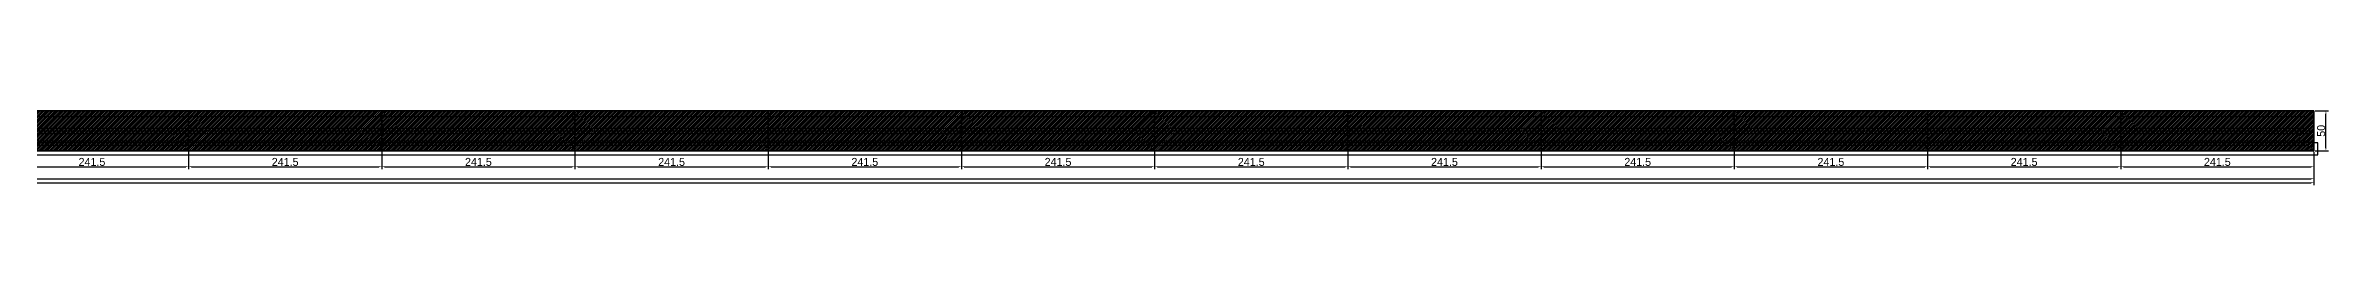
# Model space of a CAD drawing. Header units: metres. Extents: x 12791 to 24164, y 13116 to 13229.
# Drawn here: x 21311 to 24164, y 13116 to 13209 of the extents above; entities that cross this region are included whole.
import ezdxf

# ---------------------------------------------------------------- set-up
doc = ezdxf.new("R2010")
doc.units = ezdxf.units.M
for name, color, linetype in [('barrote', 251, 'CONTINUOUS'), ('COTA', 241, 'CONTINUOUS'), ('cotas', 4, 'CONTINUOUS'), ('Demarcação 1', 251, 'CONTINUOUS'), ('Hachura', 251, 'CONTINUOUS'), ('Laje_Perimetro', 7, 'CONTINUOUS'), ('Painéis', 200, 'CONTINUOUS'), ('SARR_3.5x7', 81, 'CONTINUOUS')]:
    doc.layers.add(name, color=color, linetype=linetype)
doc.dimstyles.new('EZ DXF', dxfattribs={"dimtxt": 10, "dimasz": 3.5, "dimexe": 3, "dimexo": 1.5, "dimgap": 1, "dimtad": 1, "dimdec": 1, "dimdsep": 46, "dimcen": 2.5, "dimazin": 3, "dimtfac": 1, "dimtmove": 0, "dimatfit": 3})

msp = doc.modelspace()

# ---------------------------------------------------------------- hatches: boundary and pattern name
at = {"layer": 'Hachura'}
h = msp.add_hatch(color=3, dxfattribs=at)
h.dxf.hatch_style = 1
h.paths.add_polyline_path([(21248.0914, 13158.9905), (21489.5914, 13158.9905), (21489.5914, 13208.9905), (21248.0914, 13208.9905)])
h = msp.add_hatch(dxfattribs=at)
h.set_pattern_fill('ANSI31', scale=0.5)
h.paths.add_polyline_path([(21248.0914, 13158.9905), (21489.5914, 13158.9905), (21489.5914, 13208.9905), (21248.0914, 13208.9905)])
h = msp.add_hatch(color=3, dxfattribs=at)
h.dxf.hatch_style = 1
h.paths.add_polyline_path([(21248.0914, 13158.9905), (21489.5914, 13158.9905), (21489.5914, 13208.9905), (21248.0914, 13208.9905)])
h = msp.add_hatch(dxfattribs=at)
h.set_pattern_fill('ANSI31', scale=0.5)
h.paths.add_polyline_path([(21248.0914, 13158.9905), (21489.5914, 13158.9905), (21489.5914, 13208.9905), (21248.0914, 13208.9905)])
h = msp.add_hatch(color=3, dxfattribs=at)
h.dxf.hatch_style = 1
h.paths.add_polyline_path([(21489.5914, 13158.9905), (21731.0914, 13158.9905), (21731.0914, 13208.9905), (21489.5914, 13208.9905)])
h = msp.add_hatch(dxfattribs=at)
h.set_pattern_fill('ANSI31', scale=0.5)
h.paths.add_polyline_path([(21489.5914, 13158.9905), (21731.0914, 13158.9905), (21731.0914, 13208.9905), (21489.5914, 13208.9905)])
h = msp.add_hatch(color=3, dxfattribs=at)
h.dxf.hatch_style = 1
h.paths.add_polyline_path([(21489.5914, 13158.9905), (21731.0914, 13158.9905), (21731.0914, 13208.9905), (21489.5914, 13208.9905)])
h = msp.add_hatch(dxfattribs=at)
h.set_pattern_fill('ANSI31', scale=0.5)
h.paths.add_polyline_path([(21489.5914, 13158.9905), (21731.0914, 13158.9905), (21731.0914, 13208.9905), (21489.5914, 13208.9905)])
h = msp.add_hatch(color=3, dxfattribs=at)
h.dxf.hatch_style = 1
h.paths.add_polyline_path([(21731.0914, 13158.9905), (21972.5914, 13158.9905), (21972.5914, 13208.9905), (21731.0914, 13208.9905)])
h = msp.add_hatch(dxfattribs=at)
h.set_pattern_fill('ANSI31', scale=0.5)
h.paths.add_polyline_path([(21731.0914, 13158.9905), (21972.5914, 13158.9905), (21972.5914, 13208.9905), (21731.0914, 13208.9905)])
h = msp.add_hatch(color=3, dxfattribs=at)
h.dxf.hatch_style = 1
h.paths.add_polyline_path([(21731.0914, 13158.9905), (21972.5914, 13158.9905), (21972.5914, 13208.9905), (21731.0914, 13208.9905)])
h = msp.add_hatch(dxfattribs=at)
h.set_pattern_fill('ANSI31', scale=0.5)
h.paths.add_polyline_path([(21731.0914, 13158.9905), (21972.5914, 13158.9905), (21972.5914, 13208.9905), (21731.0914, 13208.9905)])
h = msp.add_hatch(color=3, dxfattribs=at)
h.dxf.hatch_style = 1
h.paths.add_polyline_path([(21972.5914, 13158.9905), (22214.0914, 13158.9905), (22214.0914, 13208.9905), (21972.5914, 13208.9905)])
h = msp.add_hatch(dxfattribs=at)
h.set_pattern_fill('ANSI31', scale=0.5)
h.paths.add_polyline_path([(21972.5914, 13158.9905), (22214.0914, 13158.9905), (22214.0914, 13208.9905), (21972.5914, 13208.9905)])
h = msp.add_hatch(color=3, dxfattribs=at)
h.dxf.hatch_style = 1
h.paths.add_polyline_path([(21972.5914, 13158.9905), (22214.0914, 13158.9905), (22214.0914, 13208.9905), (21972.5914, 13208.9905)])
h = msp.add_hatch(dxfattribs=at)
h.set_pattern_fill('ANSI31', scale=0.5)
h.paths.add_polyline_path([(21972.5914, 13158.9905), (22214.0914, 13158.9905), (22214.0914, 13208.9905), (21972.5914, 13208.9905)])
h = msp.add_hatch(color=3, dxfattribs=at)
h.dxf.hatch_style = 1
h.paths.add_polyline_path([(22214.0914, 13158.9905), (22455.5914, 13158.9905), (22455.5914, 13208.9905), (22214.0914, 13208.9905)])
h = msp.add_hatch(dxfattribs=at)
h.set_pattern_fill('ANSI31', scale=0.5)
h.paths.add_polyline_path([(22214.0914, 13158.9905), (22455.5914, 13158.9905), (22455.5914, 13208.9905), (22214.0914, 13208.9905)])
h = msp.add_hatch(color=3, dxfattribs=at)
h.dxf.hatch_style = 1
h.paths.add_polyline_path([(22214.0914, 13158.9905), (22455.5914, 13158.9905), (22455.5914, 13208.9905), (22214.0914, 13208.9905)])
h = msp.add_hatch(dxfattribs=at)
h.set_pattern_fill('ANSI31', scale=0.5)
h.paths.add_polyline_path([(22214.0914, 13158.9905), (22455.5914, 13158.9905), (22455.5914, 13208.9905), (22214.0914, 13208.9905)])
h = msp.add_hatch(color=3, dxfattribs=at)
h.dxf.hatch_style = 1
h.paths.add_polyline_path([(22455.5914, 13158.9905), (22697.0914, 13158.9905), (22697.0914, 13208.9905), (22455.5914, 13208.9905)])
h = msp.add_hatch(dxfattribs=at)
h.set_pattern_fill('ANSI31', scale=0.5)
h.paths.add_polyline_path([(22455.5914, 13158.9905), (22697.0914, 13158.9905), (22697.0914, 13208.9905), (22455.5914, 13208.9905)])
h = msp.add_hatch(color=3, dxfattribs=at)
h.dxf.hatch_style = 1
h.paths.add_polyline_path([(22455.5914, 13158.9905), (22697.0914, 13158.9905), (22697.0914, 13208.9905), (22455.5914, 13208.9905)])
h = msp.add_hatch(dxfattribs=at)
h.set_pattern_fill('ANSI31', scale=0.5)
h.paths.add_polyline_path([(22455.5914, 13158.9905), (22697.0914, 13158.9905), (22697.0914, 13208.9905), (22455.5914, 13208.9905)])
h = msp.add_hatch(color=3, dxfattribs=at)
h.dxf.hatch_style = 1
h.paths.add_polyline_path([(22697.0914, 13158.9905), (22938.5914, 13158.9905), (22938.5914, 13208.9905), (22697.0914, 13208.9905)])
h = msp.add_hatch(dxfattribs=at)
h.set_pattern_fill('ANSI31', scale=0.5)
h.paths.add_polyline_path([(22697.0914, 13158.9905), (22938.5914, 13158.9905), (22938.5914, 13208.9905), (22697.0914, 13208.9905)])
h = msp.add_hatch(color=3, dxfattribs=at)
h.dxf.hatch_style = 1
h.paths.add_polyline_path([(22697.0914, 13158.9905), (22938.5914, 13158.9905), (22938.5914, 13208.9905), (22697.0914, 13208.9905)])
h = msp.add_hatch(dxfattribs=at)
h.set_pattern_fill('ANSI31', scale=0.5)
h.paths.add_polyline_path([(22697.0914, 13158.9905), (22938.5914, 13158.9905), (22938.5914, 13208.9905), (22697.0914, 13208.9905)])
h = msp.add_hatch(color=3, dxfattribs=at)
h.dxf.hatch_style = 1
h.paths.add_polyline_path([(22938.5914, 13158.9905), (23180.0914, 13158.9905), (23180.0914, 13208.9905), (22938.5914, 13208.9905)])
h = msp.add_hatch(dxfattribs=at)
h.set_pattern_fill('ANSI31', scale=0.5)
h.paths.add_polyline_path([(22938.5914, 13158.9905), (23180.0914, 13158.9905), (23180.0914, 13208.9905), (22938.5914, 13208.9905)])
h = msp.add_hatch(color=3, dxfattribs=at)
h.dxf.hatch_style = 1
h.paths.add_polyline_path([(22938.5914, 13158.9905), (23180.0914, 13158.9905), (23180.0914, 13208.9905), (22938.5914, 13208.9905)])
h = msp.add_hatch(dxfattribs=at)
h.set_pattern_fill('ANSI31', scale=0.5)
h.paths.add_polyline_path([(22938.5914, 13158.9905), (23180.0914, 13158.9905), (23180.0914, 13208.9905), (22938.5914, 13208.9905)])
h = msp.add_hatch(color=3, dxfattribs=at)
h.dxf.hatch_style = 1
h.paths.add_polyline_path([(23180.0914, 13158.9905), (23421.5914, 13158.9905), (23421.5914, 13208.9905), (23180.0914, 13208.9905)])
h = msp.add_hatch(dxfattribs=at)
h.set_pattern_fill('ANSI31', scale=0.5)
h.paths.add_polyline_path([(23180.0914, 13158.9905), (23421.5914, 13158.9905), (23421.5914, 13208.9905), (23180.0914, 13208.9905)])
h = msp.add_hatch(color=3, dxfattribs=at)
h.dxf.hatch_style = 1
h.paths.add_polyline_path([(23180.0914, 13158.9905), (23421.5914, 13158.9905), (23421.5914, 13208.9905), (23180.0914, 13208.9905)])
h = msp.add_hatch(dxfattribs=at)
h.set_pattern_fill('ANSI31', scale=0.5)
h.paths.add_polyline_path([(23180.0914, 13158.9905), (23421.5914, 13158.9905), (23421.5914, 13208.9905), (23180.0914, 13208.9905)])
h = msp.add_hatch(color=3, dxfattribs=at)
h.dxf.hatch_style = 1
h.paths.add_polyline_path([(23421.5914, 13158.9905), (23663.0914, 13158.9905), (23663.0914, 13208.9905), (23421.5914, 13208.9905)])
h = msp.add_hatch(dxfattribs=at)
h.set_pattern_fill('ANSI31', scale=0.5)
h.paths.add_polyline_path([(23421.5914, 13158.9905), (23663.0914, 13158.9905), (23663.0914, 13208.9905), (23421.5914, 13208.9905)])
h = msp.add_hatch(color=3, dxfattribs=at)
h.dxf.hatch_style = 1
h.paths.add_polyline_path([(23421.5914, 13158.9905), (23663.0914, 13158.9905), (23663.0914, 13208.9905), (23421.5914, 13208.9905)])
h = msp.add_hatch(dxfattribs=at)
h.set_pattern_fill('ANSI31', scale=0.5)
h.paths.add_polyline_path([(23421.5914, 13158.9905), (23663.0914, 13158.9905), (23663.0914, 13208.9905), (23421.5914, 13208.9905)])
h = msp.add_hatch(color=3, dxfattribs=at)
h.dxf.hatch_style = 1
h.paths.add_polyline_path([(23663.0914, 13158.9905), (23904.5914, 13158.9905), (23904.5914, 13208.9905), (23663.0914, 13208.9905)])
h = msp.add_hatch(dxfattribs=at)
h.set_pattern_fill('ANSI31', scale=0.5)
h.paths.add_polyline_path([(23663.0914, 13158.9905), (23904.5914, 13158.9905), (23904.5914, 13208.9905), (23663.0914, 13208.9905)])
h = msp.add_hatch(color=3, dxfattribs=at)
h.dxf.hatch_style = 1
h.paths.add_polyline_path([(23663.0914, 13158.9905), (23904.5914, 13158.9905), (23904.5914, 13208.9905), (23663.0914, 13208.9905)])
h = msp.add_hatch(dxfattribs=at)
h.set_pattern_fill('ANSI31', scale=0.5)
h.paths.add_polyline_path([(23663.0914, 13158.9905), (23904.5914, 13158.9905), (23904.5914, 13208.9905), (23663.0914, 13208.9905)])
h = msp.add_hatch(color=3, dxfattribs=at)
h.dxf.hatch_style = 1
h.paths.add_polyline_path([(23904.5914, 13158.9905), (24146.0914, 13158.9905), (24146.0914, 13208.9905), (23904.5914, 13208.9905)])
h = msp.add_hatch(dxfattribs=at)
h.set_pattern_fill('ANSI31', scale=0.5)
h.paths.add_polyline_path([(23904.5914, 13158.9905), (24146.0914, 13158.9905), (24146.0914, 13208.9905), (23904.5914, 13208.9905)])
h = msp.add_hatch(color=3, dxfattribs=at)
h.dxf.hatch_style = 1
h.paths.add_polyline_path([(23904.5914, 13158.9905), (24146.0914, 13158.9905), (24146.0914, 13208.9905), (23904.5914, 13208.9905)])
h = msp.add_hatch(dxfattribs=at)
h.set_pattern_fill('ANSI31', scale=0.5)
h.paths.add_polyline_path([(23904.5914, 13158.9905), (24146.0914, 13158.9905), (24146.0914, 13208.9905), (23904.5914, 13208.9905)])

# ---------------------------------------------------------------- linework, layer by layer
at = {"layer": 'barrote'}
msp.add_line((12800.5914, 13171.4905), (24141.0914, 13171.4905), dxfattribs=at)
msp.add_line((12800.5914, 13171.4905), (24141.0914, 13171.4905), dxfattribs=at)
at = {"layer": 'Demarcação 1'}
msp.add_line((12795.5914, 13183.9905), (24146.0914, 13183.9905), dxfattribs=at)
msp.add_line((12795.5914, 13183.9905), (24146.0914, 13183.9905), dxfattribs=at)
at = {"layer": 'Laje_Perimetro'}
msp.add_lwpolyline([(12790.5914, 13153.9905), (24151.0914, 13153.9905), (24151.0914, 13168.9905), (12790.5914, 13168.9905)], close=True, dxfattribs=at)
msp.add_lwpolyline([(12790.5914, 13153.9905), (24151.0914, 13153.9905), (24151.0914, 13168.9905), (12790.5914, 13168.9905)], close=True, dxfattribs=at)
at = {"layer": 'Painéis'}
for points in [[(12795.5914, 13208.9905), (24146.0914, 13208.9905)], [(12795.5914, 13208.9905), (24146.0914, 13208.9905)], [(21248.0914, 13158.9905), (21489.5914, 13158.9905), (21489.5914, 13208.9905), (21248.0914, 13208.9905)], [(21248.0914, 13158.9905), (21489.5914, 13158.9905), (21489.5914, 13208.9905), (21248.0914, 13208.9905)], [(21489.5914, 13158.9905), (21489.5914, 13208.9905)], [(21489.5914, 13158.9905), (21731.0914, 13158.9905), (21731.0914, 13208.9905), (21489.5914, 13208.9905)], [(21489.5914, 13158.9905), (21489.5914, 13208.9905)], [(21489.5914, 13158.9905), (21731.0914, 13158.9905), (21731.0914, 13208.9905), (21489.5914, 13208.9905)], [(21731.0914, 13158.9905), (21731.0914, 13208.9905)], [(21731.0914, 13158.9905), (21972.5914, 13158.9905), (21972.5914, 13208.9905), (21731.0914, 13208.9905)], [(21731.0914, 13158.9905), (21731.0914, 13208.9905)], [(21731.0914, 13158.9905), (21972.5914, 13158.9905), (21972.5914, 13208.9905), (21731.0914, 13208.9905)], [(21972.5914, 13158.9905), (21972.5914, 13208.9905)], [(21972.5914, 13158.9905), (22214.0914, 13158.9905), (22214.0914, 13208.9905), (21972.5914, 13208.9905)], [(21972.5914, 13158.9905), (21972.5914, 13208.9905)], [(21972.5914, 13158.9905), (22214.0914, 13158.9905), (22214.0914, 13208.9905), (21972.5914, 13208.9905)], [(22214.0914, 13158.9905), (22214.0914, 13208.9905)], [(22214.0914, 13158.9905), (22455.5914, 13158.9905), (22455.5914, 13208.9905), (22214.0914, 13208.9905)], [(22214.0914, 13158.9905), (22214.0914, 13208.9905)], [(22214.0914, 13158.9905), (22455.5914, 13158.9905), (22455.5914, 13208.9905), (22214.0914, 13208.9905)], [(22455.5914, 13158.9905), (22455.5914, 13208.9905)], [(22455.5914, 13158.9905), (22697.0914, 13158.9905), (22697.0914, 13208.9905), (22455.5914, 13208.9905)], [(22455.5914, 13158.9905), (22455.5914, 13208.9905)], [(22455.5914, 13158.9905), (22697.0914, 13158.9905), (22697.0914, 13208.9905), (22455.5914, 13208.9905)], [(22697.0914, 13158.9905), (22697.0914, 13208.9905)], [(22697.0914, 13158.9905), (22938.5914, 13158.9905), (22938.5914, 13208.9905), (22697.0914, 13208.9905)], [(22697.0914, 13158.9905), (22697.0914, 13208.9905)], [(22697.0914, 13158.9905), (22938.5914, 13158.9905), (22938.5914, 13208.9905), (22697.0914, 13208.9905)], [(22938.5914, 13158.9905), (22938.5914, 13208.9905)], [(22938.5914, 13158.9905), (23180.0914, 13158.9905), (23180.0914, 13208.9905), (22938.5914, 13208.9905)], [(22938.5914, 13158.9905), (22938.5914, 13208.9905)], [(22938.5914, 13158.9905), (23180.0914, 13158.9905), (23180.0914, 13208.9905), (22938.5914, 13208.9905)], [(23180.0914, 13158.9905), (23180.0914, 13208.9905)], [(23180.0914, 13158.9905), (23421.5914, 13158.9905), (23421.5914, 13208.9905), (23180.0914, 13208.9905)], [(23180.0914, 13158.9905), (23180.0914, 13208.9905)], [(23180.0914, 13158.9905), (23421.5914, 13158.9905), (23421.5914, 13208.9905), (23180.0914, 13208.9905)], [(23421.5914, 13158.9905), (23421.5914, 13208.9905)], [(23421.5914, 13158.9905), (23663.0914, 13158.9905), (23663.0914, 13208.9905), (23421.5914, 13208.9905)], [(23421.5914, 13158.9905), (23421.5914, 13208.9905)], [(23421.5914, 13158.9905), (23663.0914, 13158.9905), (23663.0914, 13208.9905), (23421.5914, 13208.9905)], [(23663.0914, 13158.9905), (23663.0914, 13208.9905)], [(23663.0914, 13158.9905), (23904.5914, 13158.9905), (23904.5914, 13208.9905), (23663.0914, 13208.9905)], [(23663.0914, 13158.9905), (23663.0914, 13208.9905)], [(23663.0914, 13158.9905), (23904.5914, 13158.9905), (23904.5914, 13208.9905), (23663.0914, 13208.9905)], [(23904.5914, 13158.9905), (23904.5914, 13208.9905)], [(23904.5914, 13158.9905), (24146.0914, 13158.9905), (24146.0914, 13208.9905), (23904.5914, 13208.9905)], [(23904.5914, 13158.9905), (23904.5914, 13208.9905)], [(23904.5914, 13158.9905), (24146.0914, 13158.9905), (24146.0914, 13208.9905), (23904.5914, 13208.9905)], [(24146.0914, 13158.9905), (24146.0914, 13208.9905)], [(24146.0914, 13158.9905), (24146.0914, 13208.9905)], [(12795.5914, 13158.9905), (24146.0914, 13158.9905)], [(12795.5914, 13158.9905), (24146.0914, 13158.9905)]]:
    msp.add_lwpolyline(points, close=True, dxfattribs=at)
at = {"layer": 'SARR_3.5x7'}
for p, q in [((21248.0914, 13201.9905), (21489.5914, 13201.9905)), ((21248.0914, 13201.9905), (21489.5914, 13201.9905)), ((21248.0914, 13187.4905), (21489.5914, 13187.4905)), ((21248.0914, 13187.4905), (21489.5914, 13187.4905)), ((21489.5914, 13201.9905), (21731.0914, 13201.9905)), ((21489.5914, 13201.9905), (21731.0914, 13201.9905)), ((21489.5914, 13187.4905), (21731.0914, 13187.4905)), ((21489.5914, 13187.4905), (21731.0914, 13187.4905)), ((21731.0914, 13201.9905), (21972.5914, 13201.9905)), ((21731.0914, 13201.9905), (21972.5914, 13201.9905)), ((21731.0914, 13187.4905), (21972.5914, 13187.4905)), ((21731.0914, 13187.4905), (21972.5914, 13187.4905)), ((21972.5914, 13201.9905), (22214.0914, 13201.9905)), ((21972.5914, 13201.9905), (22214.0914, 13201.9905)), ((21972.5914, 13187.4905), (22214.0914, 13187.4905)), ((21972.5914, 13187.4905), (22214.0914, 13187.4905)), ((22214.0914, 13201.9905), (22455.5914, 13201.9905)), ((22214.0914, 13201.9905), (22455.5914, 13201.9905)), ((22214.0914, 13187.4905), (22455.5914, 13187.4905)), ((22214.0914, 13187.4905), (22455.5914, 13187.4905)), ((22455.5914, 13201.9905), (22697.0914, 13201.9905)), ((22455.5914, 13201.9905), (22697.0914, 13201.9905)), ((22455.5914, 13187.4905), (22697.0914, 13187.4905)), ((22455.5914, 13187.4905), (22697.0914, 13187.4905)), ((22697.0914, 13201.9905), (22938.5914, 13201.9905)), ((22697.0914, 13201.9905), (22938.5914, 13201.9905)), ((22697.0914, 13187.4905), (22938.5914, 13187.4905)), ((22697.0914, 13187.4905), (22938.5914, 13187.4905)), ((22938.5914, 13201.9905), (23180.0914, 13201.9905)), ((22938.5914, 13201.9905), (23180.0914, 13201.9905)), ((22938.5914, 13187.4905), (23180.0914, 13187.4905)), ((22938.5914, 13187.4905), (23180.0914, 13187.4905)), ((23180.0914, 13201.9905), (23421.5914, 13201.9905)), ((23180.0914, 13201.9905), (23421.5914, 13201.9905)), ((23180.0914, 13187.4905), (23421.5914, 13187.4905)), ((23180.0914, 13187.4905), (23421.5914, 13187.4905)), ((23421.5914, 13201.9905), (23663.0914, 13201.9905)), ((23421.5914, 13201.9905), (23663.0914, 13201.9905)), ((23421.5914, 13187.4905), (23663.0914, 13187.4905)), ((23421.5914, 13187.4905), (23663.0914, 13187.4905)), ((23663.0914, 13201.9905), (23904.5914, 13201.9905)), ((23663.0914, 13201.9905), (23904.5914, 13201.9905)), ((23663.0914, 13187.4905), (23904.5914, 13187.4905)), ((23663.0914, 13187.4905), (23904.5914, 13187.4905)), ((23904.5914, 13201.9905), (24139.0914, 13201.9905)), ((23904.5914, 13201.9905), (24139.0914, 13201.9905)), ((23904.5914, 13187.4905), (24139.0914, 13187.4905)), ((23904.5914, 13187.4905), (24139.0914, 13187.4905)), ((21248.0914, 13180.4905), (21489.5914, 13180.4905)), ((21248.0914, 13180.4905), (21489.5914, 13180.4905)), ((21248.0914, 13165.9905), (21489.5914, 13165.9905)), ((21248.0914, 13165.9905), (21489.5914, 13165.9905)), ((21489.5914, 13180.4905), (21731.0914, 13180.4905)), ((21489.5914, 13180.4905), (21731.0914, 13180.4905)), ((21489.5914, 13165.9905), (21731.0914, 13165.9905)), ((21489.5914, 13165.9905), (21731.0914, 13165.9905)), ((21731.0914, 13180.4905), (21972.5914, 13180.4905)), ((21731.0914, 13180.4905), (21972.5914, 13180.4905)), ((21731.0914, 13165.9905), (21972.5914, 13165.9905)), ((21731.0914, 13165.9905), (21972.5914, 13165.9905)), ((21972.5914, 13180.4905), (22214.0914, 13180.4905)), ((21972.5914, 13180.4905), (22214.0914, 13180.4905)), ((21972.5914, 13165.9905), (22214.0914, 13165.9905)), ((21972.5914, 13165.9905), (22214.0914, 13165.9905)), ((22214.0914, 13180.4905), (22455.5914, 13180.4905)), ((22214.0914, 13180.4905), (22455.5914, 13180.4905)), ((22214.0914, 13165.9905), (22455.5914, 13165.9905)), ((22214.0914, 13165.9905), (22455.5914, 13165.9905)), ((22455.5914, 13180.4905), (22697.0914, 13180.4905)), ((22455.5914, 13180.4905), (22697.0914, 13180.4905)), ((22455.5914, 13165.9905), (22697.0914, 13165.9905)), ((22455.5914, 13165.9905), (22697.0914, 13165.9905)), ((22697.0914, 13180.4905), (22938.5914, 13180.4905)), ((22697.0914, 13180.4905), (22938.5914, 13180.4905)), ((22697.0914, 13165.9905), (22938.5914, 13165.9905)), ((22697.0914, 13165.9905), (22938.5914, 13165.9905)), ((22938.5914, 13180.4905), (23180.0914, 13180.4905)), ((22938.5914, 13180.4905), (23180.0914, 13180.4905)), ((22938.5914, 13165.9905), (23180.0914, 13165.9905)), ((22938.5914, 13165.9905), (23180.0914, 13165.9905)), ((23180.0914, 13180.4905), (23421.5914, 13180.4905)), ((23180.0914, 13180.4905), (23421.5914, 13180.4905)), ((23180.0914, 13165.9905), (23421.5914, 13165.9905)), ((23180.0914, 13165.9905), (23421.5914, 13165.9905)), ((23421.5914, 13180.4905), (23663.0914, 13180.4905)), ((23421.5914, 13180.4905), (23663.0914, 13180.4905)), ((23421.5914, 13165.9905), (23663.0914, 13165.9905)), ((23421.5914, 13165.9905), (23663.0914, 13165.9905)), ((23663.0914, 13180.4905), (23904.5914, 13180.4905)), ((23663.0914, 13180.4905), (23904.5914, 13180.4905)), ((23663.0914, 13165.9905), (23904.5914, 13165.9905)), ((23663.0914, 13165.9905), (23904.5914, 13165.9905)), ((23904.5914, 13180.4905), (24139.0914, 13180.4905)), ((23904.5914, 13180.4905), (24139.0914, 13180.4905)), ((23904.5914, 13165.9905), (24139.0914, 13165.9905)), ((23904.5914, 13165.9905), (24139.0914, 13165.9905))]:
    msp.add_line(p, q, dxfattribs=at)

# ---------------------------------------------------------------- dimensions: what is measured, and where the dimension line sits
at = {"layer": 'COTA', "color": 1}
msp.add_linear_dim(base=(24161.0914, 13158.9905), p1=(24146.0914, 13158.9905), p2=(24146.0914, 13208.9905), angle=90, dimstyle='EZ DXF', dxfattribs=at).render()
msp.add_linear_dim(base=(24161.0914, 13158.9905), p1=(24146.0914, 13158.9905), p2=(24146.0914, 13208.9905), angle=90, dimstyle='EZ DXF', dxfattribs=at).render()
for base, p1, p2 in [((12795.5914, 13118.9905), (12795.5914, 13158.9905), (24146.0914, 13158.9905)), ((12795.5914, 13118.9905), (12795.5914, 13158.9905), (24146.0914, 13158.9905)), ((21248.0914, 13138.9905), (21248.0914, 13158.9905), (21489.5914, 13158.9905)), ((21248.0914, 13138.9905), (21248.0914, 13158.9905), (21489.5914, 13158.9905)), ((21489.5914, 13138.9905), (21489.5914, 13158.9905), (21731.0914, 13158.9905)), ((21489.5914, 13138.9905), (21489.5914, 13158.9905), (21731.0914, 13158.9905)), ((21731.0914, 13138.9905), (21731.0914, 13158.9905), (21972.5914, 13158.9905)), ((21731.0914, 13138.9905), (21731.0914, 13158.9905), (21972.5914, 13158.9905)), ((21972.5914, 13138.9905), (21972.5914, 13158.9905), (22214.0914, 13158.9905)), ((21972.5914, 13138.9905), (21972.5914, 13158.9905), (22214.0914, 13158.9905)), ((22214.0914, 13138.9905), (22214.0914, 13158.9905), (22455.5914, 13158.9905)), ((22214.0914, 13138.9905), (22214.0914, 13158.9905), (22455.5914, 13158.9905)), ((22455.5914, 13138.9905), (22455.5914, 13158.9905), (22697.0914, 13158.9905)), ((22455.5914, 13138.9905), (22455.5914, 13158.9905), (22697.0914, 13158.9905)), ((22697.0914, 13138.9905), (22697.0914, 13158.9905), (22938.5914, 13158.9905)), ((22697.0914, 13138.9905), (22697.0914, 13158.9905), (22938.5914, 13158.9905)), ((22938.5914, 13138.9905), (22938.5914, 13158.9905), (23180.0914, 13158.9905)), ((22938.5914, 13138.9905), (22938.5914, 13158.9905), (23180.0914, 13158.9905)), ((23180.0914, 13138.9905), (23180.0914, 13158.9905), (23421.5914, 13158.9905)), ((23180.0914, 13138.9905), (23180.0914, 13158.9905), (23421.5914, 13158.9905)), ((23421.5914, 13138.9905), (23421.5914, 13158.9905), (23663.0914, 13158.9905)), ((23421.5914, 13138.9905), (23421.5914, 13158.9905), (23663.0914, 13158.9905)), ((23663.0914, 13138.9905), (23663.0914, 13158.9905), (23904.5914, 13158.9905)), ((23663.0914, 13138.9905), (23663.0914, 13158.9905), (23904.5914, 13158.9905)), ((23904.5914, 13138.9905), (23904.5914, 13158.9905), (24146.0914, 13158.9905)), ((23904.5914, 13138.9905), (23904.5914, 13158.9905), (24146.0914, 13158.9905))]:
    msp.add_linear_dim(base=base, p1=p1, p2=p2, dimstyle='EZ DXF', dxfattribs=at).render()
at = {"layer": 'cotas'}
msp.add_linear_dim(base=(12795.5914, 13123.9905), p1=(12795.5914, 13138.9905), p2=(24146.0914, 13138.9905), dimstyle='EZ DXF', dxfattribs=at).render()
msp.add_linear_dim(base=(12795.5914, 13123.9905), p1=(12795.5914, 13138.9905), p2=(24146.0914, 13138.9905), dimstyle='EZ DXF', dxfattribs=at).render()

doc.saveas('drawing.dxf')
